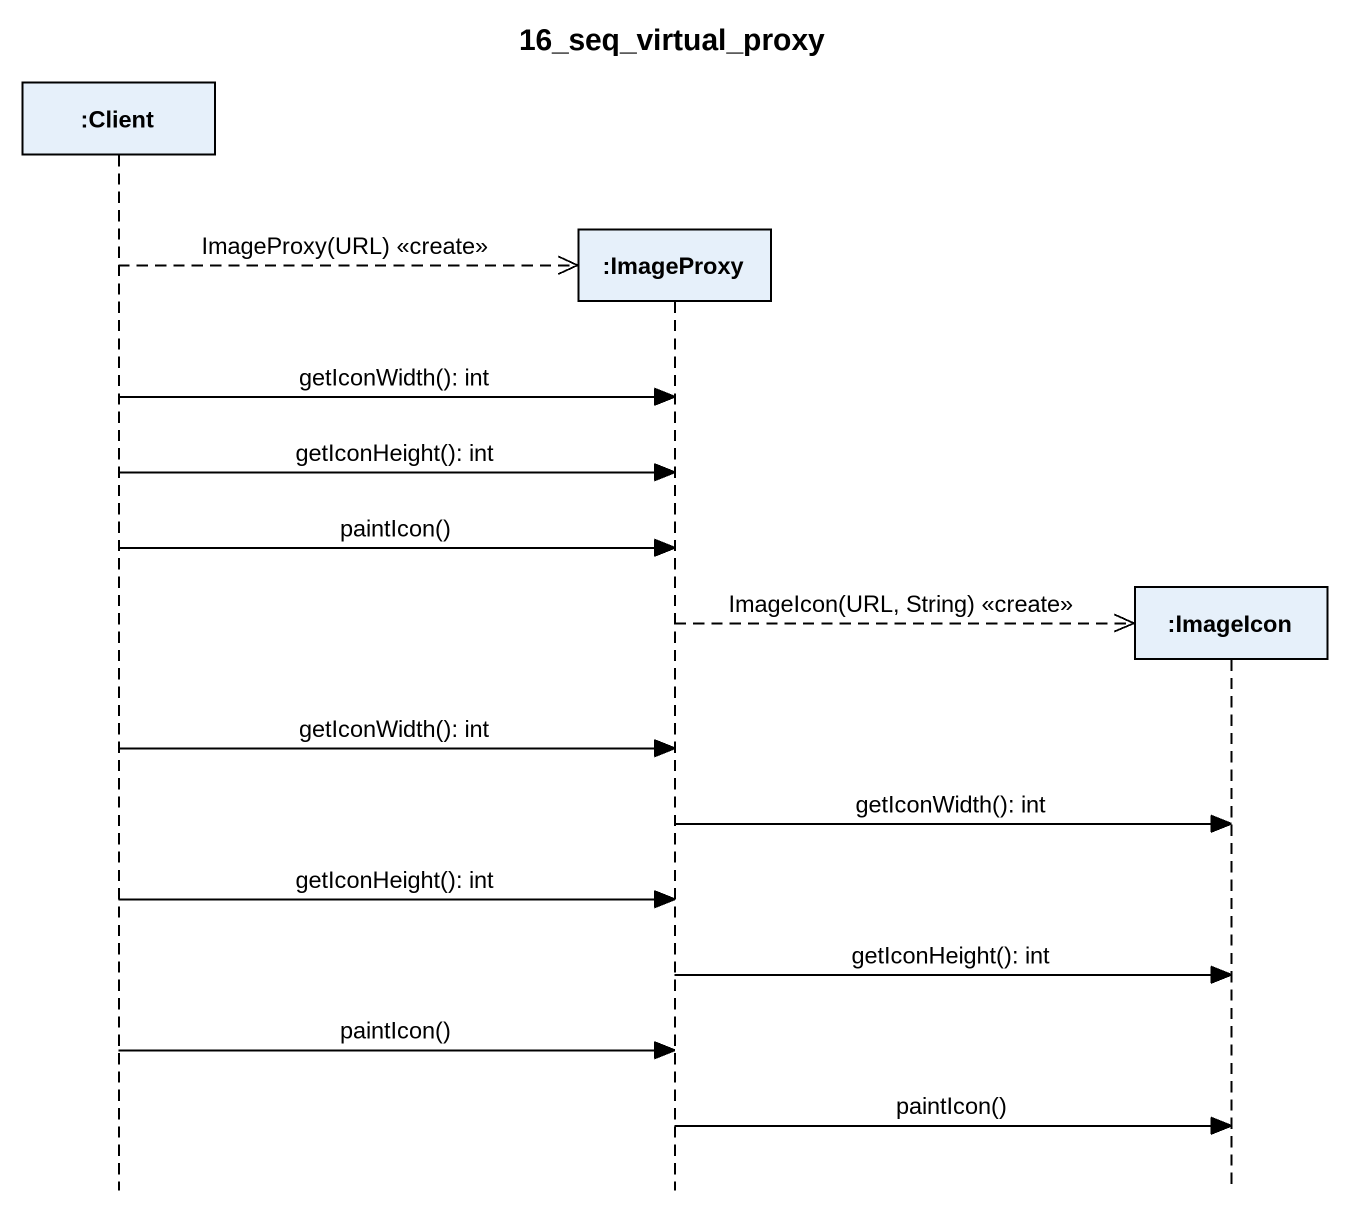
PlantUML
@startuml
title 16_seq_virtual_proxy
hide footbox
participant ":Client" as Client
participant ":ImageProxy" as ImageProxy
participant ":ImageIcon" as ImageIcon

Client -->> ImageProxy ** : ImageProxy(URL) <<create>>
Client -> ImageProxy : getIconWidth(): int
Client -> ImageProxy : getIconHeight(): int
Client -> ImageProxy : paintIcon()
ImageProxy -->> ImageIcon ** : ImageIcon(URL, String) <<create>>
Client -> ImageProxy : getIconWidth(): int
ImageProxy -> ImageIcon : getIconWidth(): int
Client -> ImageProxy : getIconHeight(): int
ImageProxy -> ImageIcon : getIconHeight(): int
Client -> ImageProxy : paintIcon()
ImageProxy -> ImageIcon : paintIcon()
@enduml
